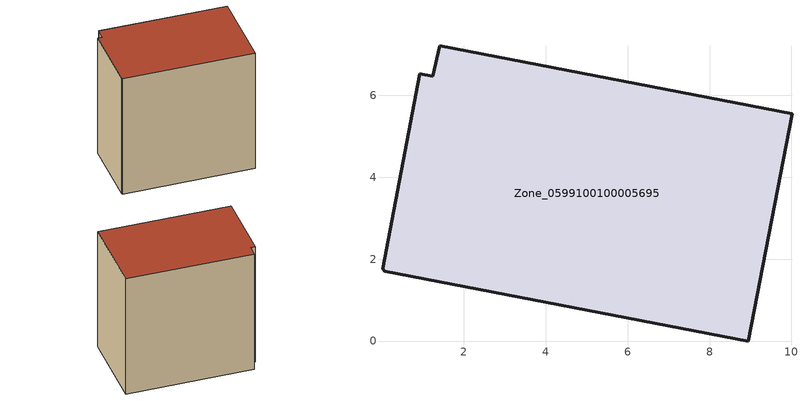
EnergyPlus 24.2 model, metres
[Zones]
Zone_0599100100005695
 floor ground (C_G): 0.06,1.71 0.01,1.76 0.93,6.53 1.23,6.47 1.41,7.21 10.02,5.55 8.95,0 z0
 wall outside (C_F): 0.01,1.76 0.06,1.71 8.95,0 10.02,5.55 1.41,7.21 1.23,6.47 0.93,6.53 0.01,1.76 z0:9.04
 roof outside (C_R): 0.93,6.53 0.01,1.76 0.06,1.71 8.95,0 10.02,5.55 1.41,7.21 1.23,6.47 z9.04
[BUILDING]
Pand.0599100100005695: North Axis=0; Terrain=City; Loads Convergence Tolerance Value=0.04; Temperature Convergence Tolerance Value=0.4; Solar Distribution=FullExterior; Maximum Number of Warmup Days=25; Minimum Number of Warmup Days=1
[Site:Location]
Rotterdam.The.Hague.AP_ZH_NLD Design_Conditions: Latitude=51.96; Longitude=4.45; Time Zone=1; Elevation=-4.5
[SITE:GROUNDTEMPERATURE:BUILDINGSURFACE]
18, 18, 18, 18, 18, 18, 18, 18, 18, 18, 18, 18
[MATERIAL] Thermal Absorptance=0.9; Solar Absorptance=0.7; Visible Absorptance=0.7
Name | Roughness | Thickness | Conductivity | Density | Specific Heat
G.TC.2006-2014 | MediumSmooth | 0.15 | 0.06 | 540 | 1210
F.TC.2006-2014 | Rough | 0.3 | 0.12 | 1920 | 840
R.TC.2006-2014 | MediumRough | 0.2 | 0.08 | 1500 | 1000
[CONSTRUCTION]
C_G: G.TC.2006-2014
C_F: F.TC.2006-2014
C_R: R.TC.2006-2014
[ZONE]
Zone_0599100100005695: Type=1; Multiplier=1; Ceiling Height=Autocalculate; Volume=Autocalculate; Floor Area=autocalculate; Part of Total Floor Area=Yes
[ZONEINFILTRATION:DESIGNFLOWRATE]
Infil_Zone_0599100100005695: Zone or ZoneList or Space or SpaceList=Zone_0599100100005695; Schedule=AlwaysOn; Design Flow Rate Calculation Method=Flow/Area; Flow Rate per Floor Area=0.0015; Constant Term Coefficient=1; Temperature Term Coefficient=0; Velocity Term Coefficient=0; Velocity Squared Term Coefficient=0
[HVACTEMPLATE:ZONE:IDEALLOADSAIRSYSTEM]
Zone_0599100100005695: Maximum Heating Supply Air Temperature=50; Minimum Cooling Supply Air Temperature=13; Maximum Heating Supply Air Humidity Ratio=0.0156; Minimum Cooling Supply Air Humidity Ratio=0.0077; Heating Limit=NoLimit; Cooling Limit=NoLimit; Dehumidification Control Type=ConstantSensibleHeatRatio; Cooling Sensible Heat Ratio=0.7; Dehumidification Setpoint=60; Humidification Control Type=None; Humidification Setpoint=30; Outdoor Air Method=None; Outdoor Air Flow Rate per Person=0.00944; Outdoor Air Flow Rate per Zone Floor Area=0; Outdoor Air Flow Rate per Zone=0; Demand Controlled Ventilation Type=None; Outdoor Air Economizer Type=NoEconomizer; Heat Recovery Type=None; Sensible Heat Recovery Effectiveness=0.7; Latent Heat Recovery Effectiveness=0.65
[ZONECONTROL:THERMOSTAT]
ThermostatControl_Zone_0599100100005695: Zone or ZoneList=Zone_0599100100005695; Control Type Schedule=DualSetpointControlType; Control 1=Thermostat_Zone_0599100100005695; Temperature Difference Between Cutout And Setpoint=0
[THERMOSTATSETPOINT:DUALSETPOINT]
Thermostat_Zone_0599100100005695: Heating Setpoint Temperature Schedule=HeatingSetpoint_Zone_0599100100005695; Cooling Setpoint Temperature Schedule=CoolingSetpoint_Zone_0599100100005695
[SCHEDULE:COMPACT]
HeatingSetpoint_Zone_0599100100005695: Through: 12/31, For: AllDays, Until: 24:00, 21
CoolingSetpoint_Zone_0599100100005695: Through: 12/31, For: AllDays, Until: 24:00, 24
DualSetpointControlType: Through: 12/31, For: AllDays, Until: 24:00, 4
AlwaysOn: Through: 12/31, For: AllDays, Until: 24:00, 1
